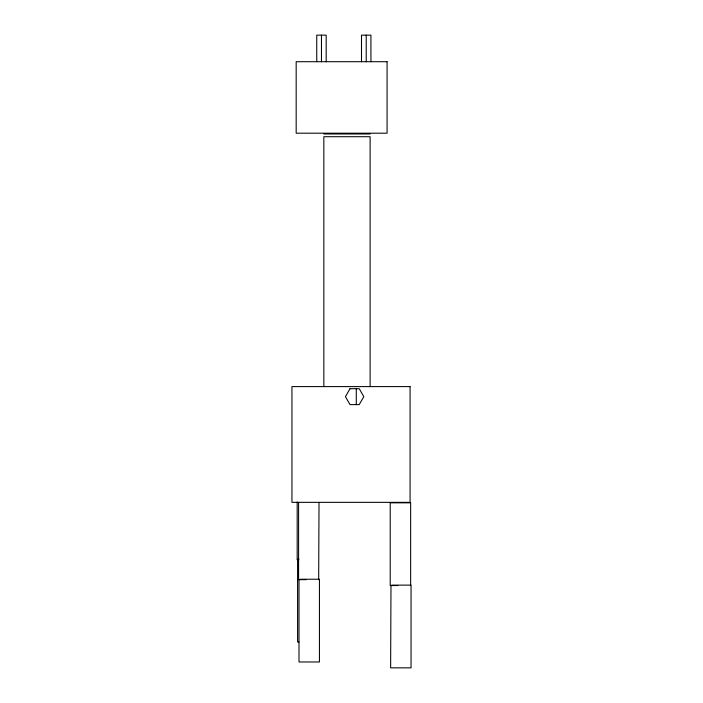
<?xml version="1.0" encoding="UTF-8"?>
<svg xmlns="http://www.w3.org/2000/svg" width="703" height="703" viewBox="0 0 703 703"><rect width="100%" height="100%" fill="white"/><g stroke="black" fill="none" stroke-linecap="round" stroke-linejoin="round"><path stroke-width="1.05" d="M323.837 133.983L370.121 133.983M298.96 559.245L297.589 559.245L297.589 641.98L298.96 641.98M298.547 559.685L297.176 559.685L297.176 501.995M300.374 579.237L319.434 579.237L319.434 661.971L299.003 661.971L299.003 579.237M306.165 579.676L298.59 579.676L298.59 502.39M318.67 579.676L319.021 502.39M390.982 585.124L390.631 667.85L411.053 667.85L411.053 585.124L392.002 585.124M397.793 585.555L390.218 585.555L390.218 502.83L410.649 502.83L410.649 585.555M370.929 61.706L370.929 35.15L361.5 35.15L361.5 61.706M370.121 386.597L370.121 136.707L323.837 136.707L323.837 386.597M366.219 35.15L366.219 61.706M356.28 388.689L356.28 404.612M326.183 61.706L326.183 35.15L316.745 35.15L316.745 61.706M321.464 35.15L321.464 61.706M350.024 388.689L345.428 396.65L350.024 404.612L359.215 404.612L363.811 396.65L359.215 388.689L350.024 388.689M387.072 61.706L296.174 61.706L296.174 133.201L387.072 133.201L387.072 61.706M410.077 386.597L291.947 386.597L291.947 502.346L410.077 502.346L410.077 386.597"/></g></svg>
